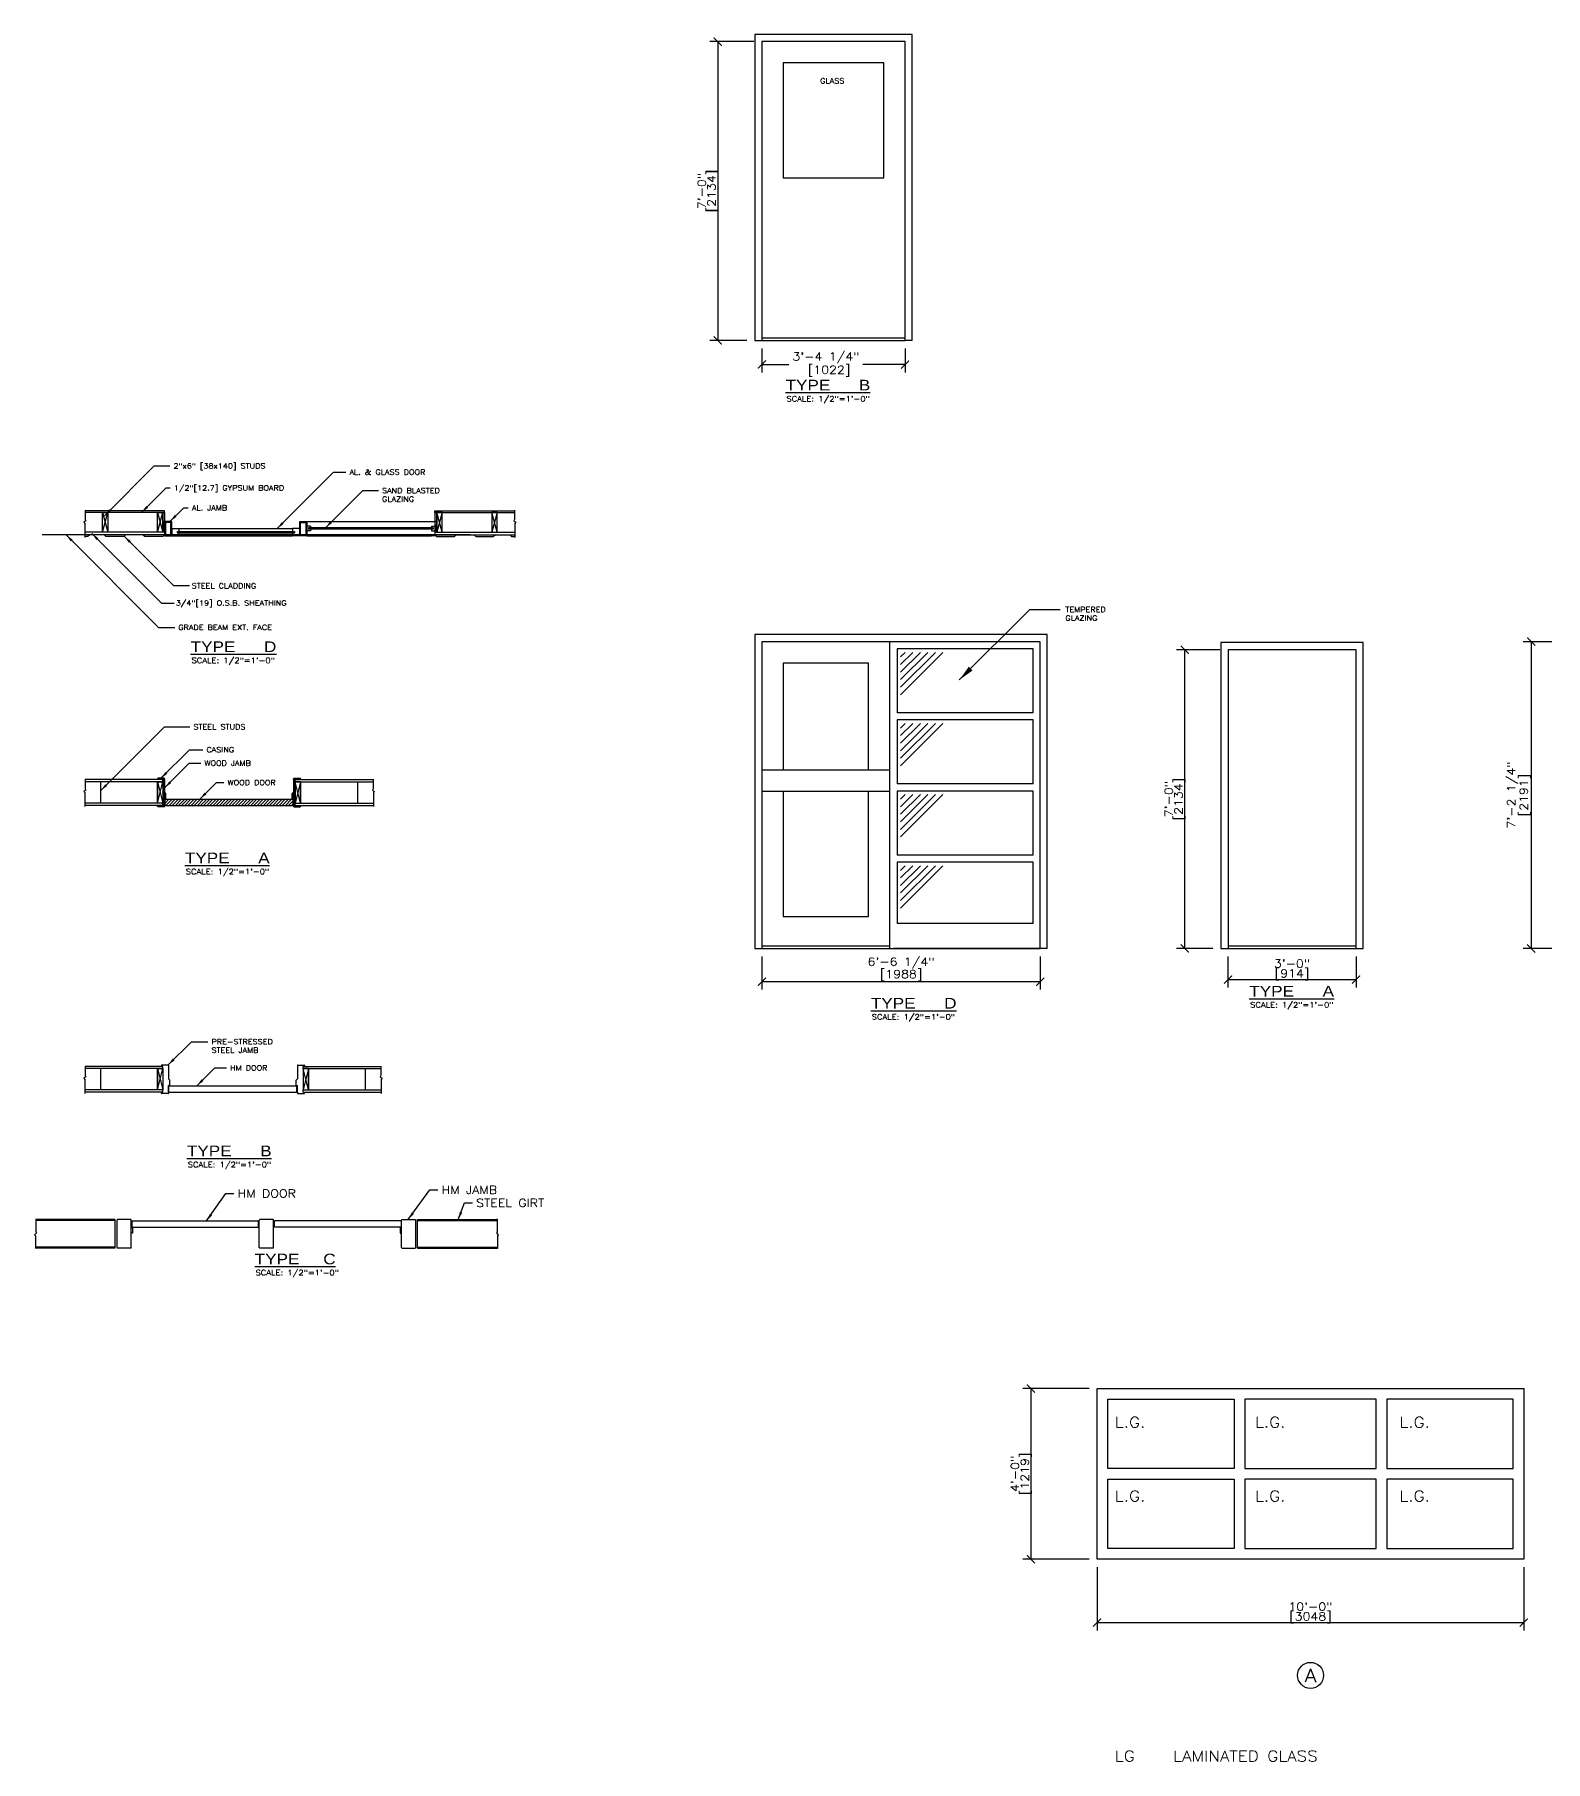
# Model space of a CAD drawing. Header units: inches. Extents: x -36 to 1350, y -371 to 143.
# Drawn here: x -36.4 to 388.5, y -342.7 to 142.9 of the extents above; entities that cross this region are included whole.
import ezdxf
from ezdxf.enums import TextEntityAlignment as Align

# ---------------------------------------------------------------- set-up
doc = ezdxf.new("R2010")
doc.units = ezdxf.units.IN
doc.header["$MEASUREMENT"] = 0
doc.layers.get('0').update_dxf_attribs({"linetype": 'CONTINUOUS'})
doc.layers.get('DEFPOINTS').update_dxf_attribs({"linetype": 'CONTINUOUS'})
for name, color, linetype in [('Arch_Detail_Annot', 5, 'CONTINUOUS'), ('Arch_Detail_Board', 131, 'CONTINUOUS'), ('Arch_Detail_Cladding', 22, 'CONTINUOUS'), ('Arch_Detail_Door', 140, 'CONTINUOUS'), ('Arch_Detail_Found', 251, 'CONTINUOUS'), ('Arch_Detail_Frame', 133, 'CONTINUOUS'), ('Arch_Detail_Girt', 133, 'CONTINUOUS'), ('Arch_Detail_Shadow', 251, 'CONTINUOUS'), ('Arch_Detail_SteelStuds', 75, 'CONTINUOUS'), ('Arch_Detail_Studs', 11, 'CONTINUOUS'), ('Arch_Detail_Text', 5, 'CONTINUOUS'), ('Arch_Detail_Window', 140, 'CONTINUOUS')]:
    doc.layers.add(name, color=color, linetype=linetype)
doc.styles.add('ROMANS-115', font='romans.shx', dxfattribs={"width": 1.15})
doc.styles.add('ROMANS-80', font='romans.shx', dxfattribs={"width": 0.8})
doc.styles.add('SANS-115', font='sanss___.ttf', dxfattribs={"width": 1.15})
doc.dimstyles.new('12-ROMANS-115', dxfattribs={"dimscale": 0.333333, "dimtxt": 0.18, "dimasz": 0.1875, "dimexe": 0.1875, "dimexo": 0.0625, "dimgap": 0.0625, "dimtad": 1, "dimdec": 4, "dimlfac": 24, "dimzin": 1, "dimdsep": 46, "dimlunit": 4, "dimtxsty": 'ROMANS-115', "dimblk": 'ARCHTICK', "dimcen": 0.0625, "dimclrd": 256, "dimclre": 256, "dimclrt": 256, "dimadec": 0, "dimazin": 0, "dimtfac": 1, "dimtdec": 4, "dimtofl": 0, "dimtmove": 0, "dimatfit": 0, "dimfxl": 1, "dimfrac": 2, "dimtolj": 1, "dimtzin": 0, "dimarcsym": 0})
doc.dimstyles.new('ROMANS-24', dxfattribs={"dimtxt": 2.25, "dimasz": 2.25, "dimexe": 2.25, "dimexo": 2.25, "dimgap": 0.03125, "dimtad": 1, "dimdec": 6, "dimlfac": -192, "dimzin": 1, "dimdsep": 46, "dimlunit": 4, "dimtxsty": 'ROMANS-115', "dimblk": 'ARCHTICK', "dimcen": 2.25, "dimclrd": 256, "dimclre": 256, "dimclrt": 256, "dimadec": 0, "dimazin": 0, "dimtfac": 1, "dimtdec": 6, "dimtofl": 0, "dimtmove": 2, "dimatfit": 0, "dimfxl": 1, "dimfrac": 2, "dimtolj": 1, "dimtzin": 0, "dimarcsym": 0})
doc.dimstyles.new('ROMANS-24$7', dxfattribs={"dimtxt": 2.25, "dimasz": 2.25, "dimexe": 2.25, "dimexo": 2.25, "dimgap": 1, "dimtad": 0, "dimdec": 6, "dimlfac": -192, "dimzin": 1, "dimdsep": 46, "dimlunit": 4, "dimtxsty": 'ROMANS-115', "dimblk": 'ARCHTICK', "dimcen": 2.25, "dimclrd": 256, "dimclre": 256, "dimclrt": 256, "dimadec": 0, "dimazin": 0, "dimtfac": 1, "dimtdec": 6, "dimtofl": 0, "dimtmove": 2, "dimatfit": 0, "dimfxl": 1, "dimfrac": 2, "dimtolj": 1, "dimtzin": 0, "dimarcsym": 0})

# ---------------------------------------------------------------- blocks, each defined once
blk = doc.blocks.new('_ArchTick')
at = {"color": 0, "linetype": 'ByBlock', "const_width": 0.15}
blk.add_lwpolyline([(-0.5, -0.5), (0.5, 0.5)], dxfattribs=at)
blk = doc.blocks.new('*D4')
at = {"layer": 'Arch_Detail_Text', "lineweight": -2}
for p, q in [((262.39, -288.07), (262.39, -305.9)), ((382.39, -288.07), (382.39, -305.9)), ((262.39, -303.65), (382.39, -303.65))]:
    blk.add_line(p, q, dxfattribs=at)
at = {"layer": 'DEFPOINTS', "color": 0}
for p in [(262.39, -285.82), (382.39, -285.82), (382.39, -303.65)]:
    blk.add_point(p, dxfattribs=at)
at = {"layer": 'Arch_Detail_Text', "lineweight": -2, "xscale": 2.25, "yscale": 2.25, "zscale": 2.25, "rotation": 180}
blk.add_blockref('_ArchTick', (262.39, -303.65), dxfattribs=at)
at = {"layer": 'Arch_Detail_Text', "lineweight": -2, "xscale": 2.25, "yscale": 2.25, "zscale": 2.25}
blk.add_blockref('_ArchTick', (382.39, -303.65), dxfattribs=at)
at = {"layer": 'Arch_Detail_Text', "char_height": 2.25, "attachment_point": 5, "style": 'ROMANS-115'}
for s, insert in [('\\A1;10\'-0"', (322.39, -299.17)), ('\\A1;[3048]', (322.39, -302.28))]:
    blk.add_mtext(s, dxfattribs=dict(at, insert=insert))
blk = doc.blocks.new('*D5')
at = {"layer": 'Arch_Detail_Text', "lineweight": -2}
for p, q in [((260.14, -237.82), (241.54, -237.82)), ((243.79, -237.82), (243.79, -285.82)), ((260.14, -285.82), (241.54, -285.82))]:
    blk.add_line(p, q, dxfattribs=at)
at = {"layer": 'DEFPOINTS', "color": 0}
for p in [(262.39, -237.82), (243.79, -285.82), (262.39, -285.82)]:
    blk.add_point(p, dxfattribs=at)
at = {"layer": 'Arch_Detail_Text', "lineweight": -2, "xscale": 2.25, "yscale": 2.25, "zscale": 2.25}
for p, rotation in [((243.79, -237.82), 90), ((243.79, -285.82), 270)]:
    blk.add_blockref('_ArchTick', p, dxfattribs=dict(at, rotation=rotation))
at = {"layer": 'Arch_Detail_Text', "char_height": 2.25, "attachment_point": 5, "rotation": 90, "style": 'ROMANS-115'}
for s, insert in [('\\A1;4\'-0"', (239.3, -261.82)), ('\\A1;[1219]', (242.42, -261.82))]:
    blk.add_mtext(s, dxfattribs=dict(at, insert=insert))
blk = doc.blocks.new('Window')
blk.add_circle((0.4356, 0.3589), 0.0609)
at = {"style": 'ROMANS-80', "width": 1.15}
blk.add_attdef('WINDOW', text='', height=0.0625, dxfattribs=at).set_placement((0.4356, 0.3589), align=Align.MIDDLE)
blk = doc.blocks.new('*D17')
at = {"layer": 'Arch_Detail_Text', "lineweight": -2}
for p, q in [((296.95, -30.08), (284.76, -30.08)), ((287.01, -30.08), (287.01, -114.08)), ((294.95, -114.08), (284.76, -114.08))]:
    blk.add_line(p, q, dxfattribs=at)
at = {"layer": 'DEFPOINTS', "color": 0}
for p in [(299.2, -30.08), (287.01, -114.08), (297.2, -114.08)]:
    blk.add_point(p, dxfattribs=at)
at = {"layer": 'Arch_Detail_Text', "lineweight": -2, "xscale": 2.25, "yscale": 2.25, "zscale": 2.25}
for p, rotation in [((287.01, -30.08), 90), ((287.01, -114.08), 270)]:
    blk.add_blockref('_ArchTick', p, dxfattribs=dict(at, rotation=rotation))
at = {"layer": 'Arch_Detail_Text', "char_height": 2.25, "attachment_point": 5, "rotation": 90, "style": 'ROMANS-115'}
for s, insert in [('\\A1;7\'-0"', (282.52, -72.08)), ('\\A1;[2134]', (285.64, -72.08))]:
    blk.add_mtext(s, dxfattribs=dict(at, insert=insert))
blk = doc.blocks.new('*D18')
at = {"layer": 'Arch_Detail_Text', "lineweight": -2}
for p, q in [((299.2, -116.33), (299.2, -125.08)), ((335.2, -116.33), (335.2, -125.08)), ((299.2, -122.83), (335.2, -122.83))]:
    blk.add_line(p, q, dxfattribs=at)
at = {"layer": 'DEFPOINTS', "color": 0}
for p in [(299.2, -114.08), (335.2, -114.08), (335.2, -122.83)]:
    blk.add_point(p, dxfattribs=at)
at = {"layer": 'Arch_Detail_Text', "lineweight": -2, "xscale": 2.25, "yscale": 2.25, "zscale": 2.25, "rotation": 180}
blk.add_blockref('_ArchTick', (299.2, -122.83), dxfattribs=at)
at = {"layer": 'Arch_Detail_Text', "lineweight": -2, "xscale": 2.25, "yscale": 2.25, "zscale": 2.25}
blk.add_blockref('_ArchTick', (335.2, -122.83), dxfattribs=at)
at = {"layer": 'Arch_Detail_Text', "char_height": 2.25, "attachment_point": 5, "style": 'ROMANS-115'}
for s, insert in [('\\A1;3\'-0"', (317.2, -118.34)), ('\\A1;[914]', (317.2, -121.46))]:
    blk.add_mtext(s, dxfattribs=dict(at, insert=insert))
blk = doc.blocks.new('*D19')
at = {"layer": 'Arch_Detail_Text', "lineweight": -2}
for p, q in [((165.89, 140.91), (153.44, 140.91)), ((155.69, 140.91), (155.69, 56.91)), ((163.89, 56.91), (153.44, 56.91))]:
    blk.add_line(p, q, dxfattribs=at)
at = {"layer": 'DEFPOINTS', "color": 0}
for p in [(168.14, 140.91), (155.69, 56.91), (166.14, 56.91)]:
    blk.add_point(p, dxfattribs=at)
at = {"layer": 'Arch_Detail_Text', "lineweight": -2, "xscale": 2.25, "yscale": 2.25, "zscale": 2.25}
for p, rotation in [((155.69, 140.91), 90), ((155.69, 56.91), 270)]:
    blk.add_blockref('_ArchTick', p, dxfattribs=dict(at, rotation=rotation))
at = {"layer": 'Arch_Detail_Text', "char_height": 2.25, "attachment_point": 5, "rotation": 90, "style": 'ROMANS-115'}
for s, insert in [('\\A1;7\'-0"', (151.2, 98.91)), ('\\A1;[2134]', (154.32, 98.91))]:
    blk.add_mtext(s, dxfattribs=dict(at, insert=insert))
blk = doc.blocks.new('*D20')
at = {"layer": 'Arch_Detail_Text', "lineweight": -2}
for p, q in [((168.14, 54.66), (168.14, 47.89)), ((208.39, 54.66), (208.39, 47.89)), ((168.14, 50.14), (175.74, 50.14)), ((208.39, 50.14), (196.51, 50.14))]:
    blk.add_line(p, q, dxfattribs=at)
at = {"layer": 'DEFPOINTS', "color": 0}
for p in [(168.14, 56.91), (208.39, 56.91), (208.39, 50.14)]:
    blk.add_point(p, dxfattribs=at)
at = {"layer": 'Arch_Detail_Text', "lineweight": -2, "xscale": 2.25, "yscale": 2.25, "zscale": 2.25, "rotation": 180}
blk.add_blockref('_ArchTick', (168.14, 50.14), dxfattribs=at)
at = {"layer": 'Arch_Detail_Text', "lineweight": -2, "xscale": 2.25, "yscale": 2.25, "zscale": 2.25}
blk.add_blockref('_ArchTick', (208.39, 50.14), dxfattribs=at)
at = {"layer": 'Arch_Detail_Text', "insert": (186.13, 50.14), "char_height": 2.25, "attachment_point": 5, "style": 'ROMANS-115'}
blk.add_mtext('\\A1;3\'-4 1/4"\\P [1022]', dxfattribs=at)
blk = doc.blocks.new('*D21')
at = {"layer": 'Arch_Detail_Text', "lineweight": -2}
for p, q in [((393.58, -27.83), (382.23, -27.83)), ((384.48, -27.83), (384.48, -114.08)), ((393.08, -114.08), (382.23, -114.08))]:
    blk.add_line(p, q, dxfattribs=at)
at = {"layer": 'DEFPOINTS', "color": 0}
for p in [(395.83, -27.83), (384.48, -114.08), (395.33, -114.08)]:
    blk.add_point(p, dxfattribs=at)
at = {"layer": 'Arch_Detail_Text', "lineweight": -2, "xscale": 2.25, "yscale": 2.25, "zscale": 2.25}
for p, rotation in [((384.48, -27.83), 90), ((384.48, -114.08), 270)]:
    blk.add_blockref('_ArchTick', p, dxfattribs=dict(at, rotation=rotation))
at = {"layer": 'Arch_Detail_Text', "char_height": 2.25, "attachment_point": 5, "rotation": 90, "style": 'ROMANS-115'}
for s, insert in [('\\A1;7\'-2 1/4"', (379.24, -70.95)), ('\\A1;[2191]', (382.73, -70.95))]:
    blk.add_mtext(s, dxfattribs=dict(at, insert=insert))
blk = doc.blocks.new('*D26')
at = {"layer": 'Arch_Detail_Text', "lineweight": -2}
for p, q in [((168.14, -116.33), (168.14, -125.67)), ((246.39, -116.33), (246.39, -125.67)), ((168.14, -123.42), (246.39, -123.42))]:
    blk.add_line(p, q, dxfattribs=at)
at = {"layer": 'DEFPOINTS', "color": 0}
for p in [(168.14, -114.08), (246.39, -114.08), (246.39, -123.42)]:
    blk.add_point(p, dxfattribs=at)
at = {"layer": 'Arch_Detail_Text', "lineweight": -2, "xscale": 2.25, "yscale": 2.25, "zscale": 2.25, "rotation": 180}
blk.add_blockref('_ArchTick', (168.14, -123.42), dxfattribs=at)
at = {"layer": 'Arch_Detail_Text', "lineweight": -2, "xscale": 2.25, "yscale": 2.25, "zscale": 2.25}
blk.add_blockref('_ArchTick', (246.39, -123.42), dxfattribs=at)
at = {"layer": 'Arch_Detail_Text', "char_height": 2.25, "attachment_point": 5, "style": 'ROMANS-115'}
for s, insert in [('\\A1;6\'-6 1/4"', (207.26, -118.18)), ('\\A1;[1988]', (207.26, -121.67))]:
    blk.add_mtext(s, dxfattribs=dict(at, insert=insert))

msp = doc.modelspace()

# ---------------------------------------------------------------- hatches: boundary and pattern name
at = {"layer": 'Arch_Detail_Door'}
h = msp.add_hatch(dxfattribs=at)
h.set_pattern_fill('LINE', color=256, scale=5, angle=45, style=0)
h.set_pattern_definition([(45, (0, -46.9669), (-0.441942, 0.441942), [])])
h.paths.add_polyline_path([(36.28292391, -72.10606796), (0.28292391, -72.10606796), (0.28292391, -73.85606796), (2.15792391, -73.85606796), (36.28292391, -73.85606796)])
at = {"layer": 'Arch_Detail_Frame'}
h = msp.add_hatch(dxfattribs=at)
h.set_pattern_fill('LINE', color=256, angle=45, style=0)
h.set_pattern_definition([(45, (0, -46.96692), (-0.08838835, 0.08838835), [])])
h.paths.add_polyline_path([(0.15792391, -66.35606796, 0.4142135624), (0.03292391, -66.23106796), (-1.71707609, -66.23106796, 0.4142135624), (-1.84207609, -66.35606796), (-1.84207609, -66.60606796), (-0.34207609, -66.60606796), (0.15792391, -66.60606796)])
h.paths.add_polyline_path([(0.15792391, -66.60606796), (-0.34207609, -66.60606796), (-0.34207609, -67.23106796), (-0.34207609, -73.23106796), (-0.34207609, -73.85606796), (0.15792391, -73.85606796), (0.15792391, -71.97277021), (0.53292391, -71.97277021), (0.53292391, -70.47277021), (0.15792391, -70.12147142)])
h.paths.add_polyline_path([(0.15792391, -73.85606796), (-0.34207609, -73.85606796), (-1.84207609, -73.85606796), (-1.84207609, -74.10606796, 0.4142135624), (-1.71707609, -74.23106796), (0.03292391, -74.23106796, 0.4142135624), (0.15792391, -74.10606796)])
h = msp.add_hatch(dxfattribs=at)
h.set_pattern_fill('LINE', color=256, angle=45, style=0)
h.set_pattern_definition([(135, (36.56585, -46.96692), (0.08838835, 0.08838835), [])])
h.paths.add_polyline_path([(36.40792391, -66.35606796, -0.4142135624), (36.53292391, -66.23106796), (38.28292391, -66.23106796, -0.4142135624), (38.40792391, -66.35606796), (38.40792391, -66.60606796), (36.90792391, -66.60606796), (36.40792391, -66.60606796)])
h.paths.add_polyline_path([(36.40792391, -66.60606796), (36.90792391, -66.60606796), (36.90792391, -67.23106796), (36.90792391, -73.23106796), (36.90792391, -73.85606796), (36.40792391, -73.85606796), (36.40792391, -71.97277021), (36.03292391, -71.97277021), (36.03292391, -70.47277021), (36.40792391, -70.12147142)])
h.paths.add_polyline_path([(36.40792391, -73.85606796), (36.90792391, -73.85606796), (38.40792391, -73.85606796), (38.40792391, -74.10606796, -0.4142135624), (38.28292391, -74.23106796), (36.53292391, -74.23106796, -0.4142135624), (36.40792391, -74.10606796)])

# ---------------------------------------------------------------- linework, layer by layer
at = {"layer": 'Arch_Detail_Board'}
for p, q in [((-22.03905048, 6.16436729), (-22.56112, 5.76142213)), ((-22.56112, 5.76142213), (-22.30008524, 5.42958491)), ((-22.30008524, 5.42958491), (-22.30008524, 1.49017701)), ((-22.22889397, 9.17460473), (-22.22889397, 6.51990714)), ((0.15792391, 8.96749041), (-22.22889397, 8.96749041)), ((0.15792391, 8.46749041), (-22.22889397, 8.46749041)), ((-22.22889397, 6.51990714), (-22.03905048, 6.16436729)), ((-0.34207609, 5.96749041), (-0.34207609, 8.46749041)), ((-0.34207609, 8.46749041), (0.15792391, 8.46749041)), ((0.15792391, 5.96749041), (-0.34207609, 5.96749041)), ((0.15792391, 8.46749041), (0.15792391, 8.96749041)), ((0.15792391, 8.46749041), (0.15792391, 5.96749041)), ((76.15792391, 8.46749041), (76.15792391, 8.96749041)), ((76.15792391, 8.96749041), (98.54474179, 8.96749041)), ((76.15792391, 8.46749041), (98.54474179, 8.46749041)), ((76.65792391, 8.46749041), (76.15792391, 8.46749041)), ((76.15792391, 8.46749041), (76.15792391, 5.96749041)), ((76.15792391, 5.96749041), (76.65792391, 5.96749041)), ((76.65792391, 5.96749041), (76.65792391, 8.46749041)), ((98.54474179, 6.51990714), (98.35489831, 6.16436729)), ((98.35489831, 6.16436729), (98.87696783, 5.76142213)), ((98.54474179, 9.17460473), (98.54474179, 6.51990714)), ((98.87696783, 5.76142213), (98.61593307, 5.42958491)), ((98.61593307, 5.42958491), (98.61593307, 1.49017701)), ((0.15792391, 2.96749041), (-22.30008524, 2.96749041)), ((0.15792391, 2.21749041), (-22.30008524, 2.21749041)), ((0.15792391, 2.96749041), (-0.34207609, 2.96749041)), ((0.15792391, 2.96749041), (0.15792391, 2.21749041)), ((76.15792391, 2.96749041), (76.15792391, 2.21749041)), ((76.15792391, 2.96749041), (98.61593307, 2.96749041)), ((76.15792391, 2.96749041), (76.65792391, 2.96749041)), ((76.15792391, 2.21749041), (98.61593307, 2.21749041)), ((-22.22889397, -66.52395363), (-22.22889397, -69.17865123)), ((-0.34207609, -66.60606796), (-22.22889397, -66.60606796)), ((-0.34207609, -67.23106796), (-22.22889397, -67.23106796)), ((-0.34207609, -67.23106796), (-0.34207609, -66.60606796)), ((36.90792391, -67.23106796), (36.90792391, -66.60606796)), ((36.90792391, -66.60606796), (58.79474179, -66.60606796)), ((36.90792391, -67.23106796), (58.79474179, -67.23106796)), ((58.79474179, -66.52395363), (58.79474179, -69.17865123)), ((-22.03905048, -69.53419108), (-22.56112, -69.93713624)), ((-22.56112, -69.93713624), (-22.30008524, -70.26897346)), ((-22.30008524, -70.26897346), (-22.30008524, -74.17391071)), ((-22.22889397, -69.17865123), (-22.03905048, -69.53419108)), ((58.79474179, -69.17865123), (58.60489831, -69.53419108)), ((58.60489831, -69.53419108), (59.12696783, -69.93713624)), ((59.12696783, -69.93713624), (58.86593307, -70.26897346)), ((58.86593307, -70.26897346), (58.86593307, -74.17391071)), ((-0.34207609, -73.23106796), (-22.30008524, -73.23106796)), ((-0.34207609, -73.85606796), (-22.30008524, -73.85606796)), ((-0.34207609, -73.85606796), (-0.34207609, -73.23106796)), ((36.90792391, -73.23106796), (58.86593307, -73.23106796)), ((36.90792391, -73.85606796), (36.90792391, -73.23106796)), ((36.90792391, -73.85606796), (58.86593307, -73.85606796)), ((-22.03905048, -150.18700036), (-22.56112, -150.58994551)), ((-22.22889397, -147.17676291), (-22.22889397, -149.83146051)), ((-0.34207609, -147.25887723), (-22.22889397, -147.25887723)), ((-0.34207609, -147.88387723), (-22.22889397, -147.88387723)), ((-22.22889397, -149.83146051), (-22.03905048, -150.18700036)), ((-0.34207609, -147.88387723), (-0.34207609, -147.25887723)), ((39.08469306, -147.88387723), (39.08469306, -147.25887723)), ((39.08469306, -147.25887723), (60.97151094, -147.25887723)), ((39.08469306, -147.88387723), (60.97151094, -147.88387723)), ((60.97151094, -149.83146051), (60.78166746, -150.18700036)), ((60.78166746, -150.18700036), (61.30373698, -150.58994551)), ((60.97151094, -147.17676291), (60.97151094, -149.83146051)), ((-22.56112, -150.58994551), (-22.30008524, -150.92178273)), ((-22.30008524, -150.92178273), (-22.30008524, -154.82671999)), ((-0.34207609, -153.88387723), (-22.30008524, -153.88387723)), ((-0.34207609, -154.50887723), (-22.30008524, -154.50887723)), ((-0.34207609, -154.50887723), (-0.34207609, -153.88387723)), ((39.08469306, -153.88387723), (61.04270222, -153.88387723)), ((39.08469306, -154.50887723), (39.08469306, -153.88387723)), ((39.08469306, -154.50887723), (61.04270222, -154.50887723)), ((61.30373698, -150.58994551), (61.04270222, -150.92178273)), ((61.04270222, -150.92178273), (61.04270222, -154.82671999))]:
    msp.add_line(p, q, dxfattribs=at)
at = {"layer": 'Arch_Detail_Cladding'}
for p, q in [((-21.42768332, 1.71749041), (-22.30008524, 1.71749041)), ((-20.92768332, 2.21749041), (-21.42768332, 1.71749041)), ((-16.84207609, 2.21749041), (-20.92768332, 2.21749041)), ((-16.84207609, 2.21749041), (-16.34207609, 1.71749041)), ((-11.34207609, 1.71749041), (-16.34207609, 1.71749041)), ((-10.84207609, 2.21749041), (-11.34207609, 1.71749041)), ((-5.84207609, 2.21749041), (-10.84207609, 2.21749041)), ((-5.84207609, 2.21749041), (-5.34207609, 1.71749041)), ((-0.34207609, 1.71749041), (-5.34207609, 1.71749041)), ((0.15792391, 2.21749041), (-0.34207609, 1.71749041)), ((76.15792391, 2.21749041), (76.65792391, 1.71749041)), ((76.65792391, 1.71749041), (81.65792391, 1.71749041)), ((82.15792391, 2.21749041), (81.65792391, 1.71749041)), ((82.15792391, 2.21749041), (87.15792391, 2.21749041)), ((87.15792391, 2.21749041), (87.65792391, 1.71749041)), ((87.65792391, 1.71749041), (92.65792391, 1.71749041)), ((93.15792391, 2.21749041), (92.65792391, 1.71749041)), ((93.15792391, 2.21749041), (97.24353115, 2.21749041)), ((97.24353115, 2.21749041), (97.74353115, 1.71749041)), ((97.74353115, 1.71749041), (98.61593307, 1.71749041))]:
    msp.add_line(p, q, dxfattribs=at)
at = {"layer": 'Arch_Detail_Door'}
for p, q in [((166.13872623, 142.90678747), (166.13872623, 56.90678747)), ((210.38872623, 142.90678747), (166.13872623, 142.90678747)), ((168.13872623, 140.90678747), (168.13872623, 57.65678747)), ((208.38872623, 140.90678747), (168.13872623, 140.90678747)), ((208.38872623, 56.90678747), (208.38872623, 140.90678747)), ((208.38872623, 56.90678747), (208.38872623, 140.90678747)), ((208.38872623, 57.65678747), (208.38872623, 140.90678747)), ((210.38872623, 56.90678747), (210.38872623, 142.90678747)), ((202.38872623, 134.90678747), (174.13872623, 134.90678747)), ((174.13872623, 134.90678747), (174.13872623, 102.65678747)), ((202.38872623, 102.65678747), (202.38872623, 134.90678747)), ((174.13872623, 102.65678747), (202.38872623, 102.65678747)), ((166.13872623, 56.90678747), (208.38872623, 56.90678747)), ((168.13872623, 57.65678747), (208.38872623, 57.65678747)), ((168.13872623, 57.65678747), (168.13872623, 56.90678747)), ((208.38872623, 56.90678747), (208.38872623, 57.65678747)), ((210.38872623, 56.90678747), (208.38872623, 56.90678747)), ((2.15792391, 3.96749041), (4.15792391, 3.96749041)), ((2.15792391, 3.96749041), (2.15792391, 1.96749041)), ((2.15792391, 1.96749041), (4.15792391, 1.96749041)), ((3.65792391, 3.15499041), (36.65792391, 3.15499041)), ((3.65792391, 3.15499041), (3.65792391, 2.77999041)), ((3.65792391, 2.77999041), (36.65792391, 2.77999041)), ((4.15792391, 3.96749041), (4.15792391, 3.15499041)), ((4.15792391, 3.96749041), (36.15792391, 3.96749041)), ((4.15792391, 2.77999041), (4.15792391, 1.96749041)), ((4.15792391, 1.96749041), (36.15792391, 1.96749041)), ((38.15792391, 3.96749041), (36.15792391, 3.96749041)), ((36.15792391, 3.96749041), (36.15792391, 3.15499041)), ((36.15792391, 2.77999041), (36.15792391, 1.96749041)), ((38.15792391, 1.96749041), (36.15792391, 1.96749041)), ((36.65792391, 3.15499041), (36.65792391, 2.77999041)), ((38.15792391, 3.96749041), (38.15792391, 1.96749041)), ((166.13872623, -25.82592251), (166.13872623, -114.07592251)), ((248.38872623, -25.82592251), (166.13872623, -25.82592251)), ((168.13872623, -27.82592251), (168.13872623, -113.32592251)), ((204.13872623, -27.82592251), (168.13872623, -27.82592251)), ((246.38872623, -27.82592251), (204.13872623, -27.82592251)), ((204.13872623, -114.07592251), (204.13872623, -27.82592251)), ((204.13872623, -113.32592251), (204.13872623, -27.82592251)), ((246.38872623, -114.07592251), (246.38872623, -27.82592251)), ((248.38872623, -114.07592251), (248.38872623, -25.82592251)), ((337.20498151, -28.07592251), (297.20498151, -28.07592251)), ((297.20498151, -28.07592251), (297.20498151, -114.07592251)), ((337.20498151, -114.07592251), (337.20498151, -28.07592251)), ((198.13872623, -33.82592251), (174.13872623, -33.82592251)), ((174.13872623, -33.82592251), (174.13872623, -63.82592251)), ((198.13872623, -63.82592251), (198.13872623, -33.82592251)), ((244.38872623, -29.82592251), (206.13872623, -29.82592251)), ((206.13872623, -29.82592251), (206.13872623, -47.82592251)), ((244.38872623, -47.82592251), (244.38872623, -29.82592251)), ((335.20498151, -30.07592251), (299.20498151, -30.07592251)), ((299.20498151, -30.07592251), (299.20498151, -113.32592251)), ((335.20498151, -113.32592251), (335.20498151, -30.07592251)), ((244.38872623, -47.82592251), (206.13872623, -47.82592251)), ((206.13872623, -49.82592251), (206.13872623, -67.82592251)), ((244.38872623, -49.82592251), (206.13872623, -49.82592251)), ((244.38872623, -67.82592251), (244.38872623, -49.82592251)), ((168.13872623, -63.82592251), (204.13872623, -63.82592251)), ((244.38872623, -67.82592251), (206.13872623, -67.82592251)), ((0.28292391, -72.10606796), (36.28292391, -72.10606796)), ((0.28292391, -73.85606796), (0.28292391, -72.10606796)), ((36.28292391, -73.85606796), (36.28292391, -72.10606796)), ((168.13872623, -69.82592251), (204.13872623, -69.82592251)), ((174.13872623, -69.82592251), (174.13872623, -105.07592251)), ((198.13872623, -105.07592251), (198.13872623, -69.82592251)), ((206.13872623, -69.82592251), (206.13872623, -87.82592251)), ((244.38872623, -69.82592251), (206.13872623, -69.82592251)), ((244.38872623, -87.82592251), (244.38872623, -69.82592251)), ((0.28292391, -73.85606796), (36.28292391, -73.85606796)), ((244.38872623, -87.82592251), (206.13872623, -87.82592251)), ((206.13872623, -89.82592251), (206.13872623, -107.07592251)), ((244.38872623, -89.82592251), (206.13872623, -89.82592251)), ((244.38872623, -107.07592251), (244.38872623, -89.82592251)), ((174.13872623, -105.07592251), (198.13872623, -105.07592251)), ((244.38872623, -107.07592251), (206.13872623, -107.07592251)), ((166.13872623, -114.07592251), (246.38872623, -114.07592251)), ((168.13872623, -113.32592251), (204.13872623, -113.32592251)), ((168.13872623, -113.32592251), (168.13872623, -114.07592251)), ((204.13872623, -114.07592251), (204.13872623, -113.32592251)), ((248.38872623, -114.07592251), (205.13872623, -114.07592251)), ((297.20498151, -114.07592251), (337.20498151, -114.07592251)), ((299.20498151, -113.32592251), (335.20498151, -113.32592251)), ((299.20498151, -113.32592251), (299.20498151, -114.07592251)), ((335.20498151, -114.07592251), (335.20498151, -113.32592251)), ((1.37130849, -152.75887723), (37.37130849, -152.75887723)), ((1.37130849, -154.50887723), (1.37130849, -152.75887723)), ((1.37130849, -154.50887723), (37.37130849, -154.50887723)), ((37.37130849, -154.50887723), (37.37130849, -152.75887723)), ((-9.0975913, -190.7223316), (26.5274087, -190.7223316)), ((-9.0975913, -190.7223316), (-9.0975913, -192.4723316)), ((-9.0975913, -192.4723316), (26.5274087, -192.4723316)), ((26.5274087, -192.4723316), (26.5274087, -190.7223316)), ((26.5274087, -192.4723316), (26.5274087, -190.7223316)), ((66.6524087, -190.7223316), (31.0274087, -190.7223316)), ((31.0274087, -192.4723316), (31.0274087, -190.7223316)), ((31.0274087, -192.4723316), (31.0274087, -190.7223316)), ((66.6524087, -192.4723316), (31.0274087, -192.4723316)), ((66.6524087, -190.7223316), (66.6524087, -192.4723316))]:
    msp.add_line(p, q, dxfattribs=at)
at = {"layer": 'Arch_Detail_Found'}
msp.add_line((86.04699283, 2.21749041), (-34.26842332, 2.21749041), dxfattribs=at)
at = {"layer": 'Arch_Detail_Frame'}
for p, q in [((40.15792391, 5.96749041), (75.15792391, 5.96749041)), ((40.15792391, 1.96749041), (40.15792391, 5.96749041)), ((40.15792391, 5.96749041), (40.15792391, 5.96749041)), ((75.15792391, 5.96749041), (76.15792391, 5.96749041)), ((76.15792391, 5.96749041), (76.15792391, 1.96749041)), ((41.15792391, 4.70115332), (40.15792391, 4.70115332)), ((41.15792391, 3.32615332), (40.15792391, 3.32615332)), ((40.15792391, 1.96749041), (75.15792391, 1.96749041)), ((40.15792391, 1.96749041), (40.15792391, 1.96749041)), ((75.65792391, 4.20115332), (40.65792391, 4.20115332)), ((40.65792391, 4.20115332), (40.65792391, 3.82615332)), ((75.65792391, 3.82615332), (40.65792391, 3.82615332)), ((41.15792391, 4.70115332), (41.15792391, 4.20115332)), ((41.15792391, 3.82615332), (41.15792391, 3.32615332)), ((75.15792391, 4.70115332), (75.15792391, 4.20115332)), ((75.15792391, 4.70115332), (76.15792391, 4.70115332)), ((75.15792391, 3.82615332), (75.15792391, 3.32615332)), ((75.15792391, 3.32615332), (76.15792391, 3.32615332)), ((76.15792391, 1.96749041), (75.15792391, 1.96749041)), ((75.65792391, 4.20115332), (75.65792391, 3.82615332)), ((-1.84207609, -66.35606796), (-1.84207609, -66.60606796)), ((0.03292391, -66.23106796), (-1.71707609, -66.23106796)), ((-0.34207609, -66.60606796), (0.15792391, -66.60606796)), ((-0.34207609, -66.60606796), (0.15792391, -66.60606796)), ((0.15792391, -66.60606796), (0.15792391, -66.35606796)), ((0.15792391, -66.60606796), (0.15792391, -70.12147142)), ((36.40792391, -66.60606796), (36.40792391, -66.35606796)), ((36.90792391, -66.60606796), (36.40792391, -66.60606796)), ((36.40792391, -66.60606796), (36.40792391, -70.12147142)), ((36.90792391, -66.60606796), (36.40792391, -66.60606796)), ((36.53292391, -66.23106796), (38.28292391, -66.23106796)), ((38.40792391, -66.35606796), (38.40792391, -66.60606796)), ((0.53292391, -70.47277021), (0.15792391, -70.12147142)), ((0.15792391, -73.85606796), (0.15792391, -71.97277021)), ((0.53292391, -71.97277021), (0.15792391, -71.97277021)), ((0.53292391, -71.97277021), (0.53292391, -70.47277021)), ((36.03292391, -70.47277021), (36.40792391, -70.12147142)), ((36.03292391, -71.97277021), (36.03292391, -70.47277021)), ((36.03292391, -71.97277021), (36.40792391, -71.97277021)), ((36.40792391, -73.85606796), (36.40792391, -71.97277021)), ((-1.84207609, -74.10606796), (-1.84207609, -73.85606796)), ((0.03292391, -74.23106796), (-1.71707609, -74.23106796)), ((-0.34207609, -73.85606796), (0.15792391, -73.85606796)), ((0.15792391, -73.85606796), (0.15792391, -74.10606796)), ((36.90792391, -73.85606796), (36.40792391, -73.85606796)), ((36.40792391, -73.85606796), (36.40792391, -74.10606796)), ((36.53292391, -74.23106796), (38.28292391, -74.23106796)), ((38.40792391, -74.10606796), (38.40792391, -73.85606796)), ((-0.75369151, -147.00887723), (-0.75369151, -147.25887723)), ((1.12130849, -146.88387723), (-0.62869151, -146.88387723)), ((1.24630849, -147.00887723), (1.24630849, -150.77428069)), ((37.49630849, -147.00887723), (37.49630849, -150.77428069)), ((37.62130849, -146.88387723), (39.37130849, -146.88387723)), ((39.49630849, -147.00887723), (39.49630849, -147.25887723)), ((-0.75369151, -154.75887723), (-0.75369151, -154.50887723)), ((1.12130849, -154.88387723), (-0.62869151, -154.88387723)), ((1.62130849, -151.12557949), (1.24630849, -150.77428069)), ((1.24630849, -154.50887723), (1.24630849, -152.62557949)), ((1.62130849, -152.62557949), (1.24630849, -152.62557949)), ((1.24630849, -154.50887723), (1.24630849, -154.75887723)), ((1.62130849, -152.62557949), (1.62130849, -151.12557949)), ((37.12130849, -151.12557949), (37.49630849, -150.77428069)), ((37.12130849, -152.62557949), (37.12130849, -151.12557949)), ((37.12130849, -152.62557949), (37.49630849, -152.62557949)), ((37.49630849, -154.50887723), (37.49630849, -152.62557949)), ((37.49630849, -154.50887723), (37.49630849, -154.75887723)), ((37.62130849, -154.88387723), (39.37130849, -154.88387723)), ((39.49630849, -154.75887723), (39.49630849, -154.50887723)), ((-13.2225913, -198.2223316), (-13.2225913, -190.4723316)), ((-9.3475913, -190.3473316), (-13.0975913, -190.3473316)), ((-9.2225913, -198.2223316), (-9.2225913, -190.4723316)), ((-8.8475913, -192.60562935), (-9.2225913, -192.60562935)), ((-8.8475913, -194.10562935), (-9.2225913, -194.10562935)), ((-8.8475913, -192.60562935), (-8.8475913, -194.10562935)), ((26.7774087, -198.2223316), (26.7774087, -190.4723316)), ((30.6524087, -190.3473316), (26.9024087, -190.3473316)), ((30.7774087, -198.2223316), (30.7774087, -190.4723316)), ((66.4024087, -192.60562935), (66.4024087, -194.10562935)), ((66.4024087, -192.60562935), (66.7774087, -192.60562935)), ((66.4024087, -194.10562935), (66.7774087, -194.10562935)), ((66.7774087, -198.2223316), (66.7774087, -190.4723316)), ((66.9024087, -190.3473316), (70.6524087, -190.3473316)), ((70.7774087, -198.2223316), (70.7774087, -190.4723316)), ((-9.3475913, -198.3473316), (-13.0975913, -198.3473316)), ((30.6524087, -198.3473316), (26.9024087, -198.3473316)), ((66.9024087, -198.3473316), (70.6524087, -198.3473316))]:
    msp.add_line(p, q, dxfattribs=at)
for points in [[(0.15792391, 1.96749041), (2.15792391, 1.96749041), (2.15792391, 5.96749041), (0.15792391, 5.96749041)], [(0.40792391, 2.21749041), (1.90792391, 2.21749041), (1.90792391, 5.71749041), (0.40792391, 5.71749041)], [(40.15792391, 1.96749041), (38.15792391, 1.96749041), (38.15792391, 5.96749041), (40.15792391, 5.96749041)], [(39.90792391, 2.21749041), (38.40792391, 2.21749041), (38.40792391, 5.71749041), (39.90792391, 5.71749041)]]:
    msp.add_lwpolyline(points, close=True, dxfattribs=at)
for centre, start, end in [((-1.71707609, -66.35606796), 90, 180), ((0.03292391, -66.35606796), 0, 90), ((36.53292391, -66.35606796), 90, 180), ((38.28292391, -66.35606796), 0, 90), ((-1.71707609, -74.10606796), 180, 270), ((0.03292391, -74.10606796), 270, 0), ((36.53292391, -74.10606796), 180, 270), ((38.28292391, -74.10606796), 270, 0), ((-0.62869151, -147.00887723), 90, 180), ((1.12130849, -147.00887723), 0, 90), ((37.62130849, -147.00887723), 90, 180), ((39.37130849, -147.00887723), 0, 90), ((-0.62869151, -154.75887723), 180, 270), ((1.12130849, -154.75887723), 270, 0), ((37.62130849, -154.75887723), 180, 270), ((39.37130849, -154.75887723), 270, 0), ((-13.0975913, -190.4723316), 90, 180), ((-9.3475913, -190.4723316), 0, 90), ((26.9024087, -190.4723316), 90, 180), ((30.6524087, -190.4723316), 0, 90), ((30.6524087, -190.4723316), 0, 90), ((66.9024087, -190.4723316), 90, 180), ((70.6524087, -190.4723316), 0, 90), ((-13.0975913, -198.2223316), 180, 270), ((-9.3475913, -198.2223316), 270, 0), ((26.9024087, -198.2223316), 180, 270), ((30.6524087, -198.2223316), 270, 0), ((66.9024087, -198.2223316), 180, 270), ((70.6524087, -198.2223316), 270, 0)]:
    msp.add_arc(centre, 0.125, start, end, dxfattribs=at)
at = {"layer": 'Arch_Detail_Girt'}
for p, q in [((-35.90935578, -194.09241403), (-36.4345061, -194.61695024)), ((-36.11133629, -190.13821818), (-36.11133629, -193.76962245)), ((-13.7225913, -190.3473316), (-36.11133629, -190.3473316)), ((-13.7225913, -190.5973316), (-36.11133629, -190.5973316)), ((-36.11133629, -193.76962245), (-35.90935578, -194.09241403)), ((-13.7225913, -198.3473316), (-13.7225913, -190.3473316)), ((71.2774087, -190.3473316), (93.66615368, -190.3473316)), ((71.2774087, -198.3473316), (71.2774087, -190.3473316)), ((71.2774087, -190.5973316), (93.66615368, -190.5973316)), ((93.66615368, -193.76962245), (93.46417318, -194.09241403)), ((93.46417318, -194.09241403), (93.9893235, -194.61695024)), ((93.66615368, -190.13821818), (93.66615368, -193.76962245)), ((-36.4345061, -194.61695024), (-36.19212916, -194.93974143)), ((-36.19212916, -194.93974143), (-36.19212916, -198.49044801)), ((-13.7225913, -198.0973316), (-36.19212916, -198.0973316)), ((-13.7225913, -198.3473316), (-36.19212916, -198.3473316)), ((71.2774087, -198.0973316), (93.74694656, -198.0973316)), ((71.2774087, -198.3473316), (93.74694656, -198.3473316)), ((93.9893235, -194.61695024), (93.74694656, -194.93974143)), ((93.74694656, -194.93974143), (93.74694656, -198.49044801))]:
    msp.add_line(p, q, dxfattribs=at)
at = {"layer": 'Arch_Detail_Shadow'}
for p, q in [((207.13872623, -42.7331987), (219.04600242, -30.82592251)), ((207.13872623, -40.61187836), (216.92468207, -30.82592251)), ((207.13872623, -38.49055801), (214.80336173, -30.82592251)), ((207.13872623, -36.36923767), (212.68204139, -30.82592251)), ((207.13872623, -34.24791733), (210.56072104, -30.82592251)), ((207.13872623, -32.12659698), (208.4394007, -30.82592251)), ((207.13872623, -62.7331987), (219.04600242, -50.82592251)), ((207.13872623, -60.61187836), (216.92468207, -50.82592251)), ((207.13872623, -58.49055801), (214.80336173, -50.82592251)), ((207.13872623, -56.36923767), (212.68204139, -50.82592251)), ((207.13872623, -54.24791733), (210.56072104, -50.82592251)), ((207.13872623, -52.12659698), (208.4394007, -50.82592251)), ((207.13872623, -82.7331987), (219.04600242, -70.82592251)), ((207.13872623, -80.61187836), (216.92468207, -70.82592251)), ((207.13872623, -78.49055801), (214.80336173, -70.82592251)), ((207.13872623, -76.36923767), (212.68204139, -70.82592251)), ((207.13872623, -74.24791733), (210.56072104, -70.82592251)), ((207.13872623, -72.12659698), (208.4394007, -70.82592251)), ((207.13872623, -102.7331987), (219.04600242, -90.82592251)), ((207.13872623, -100.61187836), (216.92468207, -90.82592251)), ((207.13872623, -98.49055801), (214.80336173, -90.82592251)), ((207.13872623, -96.36923767), (212.68204139, -90.82592251)), ((207.13872623, -94.24791733), (210.56072104, -90.82592251)), ((207.13872623, -92.12659698), (208.4394007, -90.82592251))]:
    msp.add_line(p, q, dxfattribs=at)
at = {"layer": 'Arch_Detail_SteelStuds'}
for p, q in [((-17.84207609, -67.23106796), (-19.84207609, -67.23106796)), ((-17.84207609, -67.23106796), (-17.84207609, -73.23106796)), ((-1.84207609, -67.23106796), (-3.84207609, -67.23106796)), ((-1.84207609, -67.23106796), (-1.84207609, -73.23106796)), ((38.40792391, -67.23106796), (38.40792391, -73.23106796)), ((38.40792391, -67.23106796), (40.40792391, -67.23106796)), ((54.40792391, -67.23106796), (54.40792391, -73.23106796)), ((54.40792391, -67.23106796), (56.40792391, -67.23106796)), ((-17.84207609, -73.23106796), (-19.84207609, -73.23106796)), ((-1.84207609, -73.23106796), (-3.84207609, -73.23106796)), ((38.40792391, -73.23106796), (40.40792391, -73.23106796)), ((54.40792391, -73.23106796), (56.40792391, -73.23106796)), ((-17.84207609, -147.88387723), (-19.84207609, -147.88387723)), ((-17.84207609, -147.88387723), (-17.84207609, -153.88387723)), ((-1.84207609, -147.88387723), (-3.84207609, -147.88387723)), ((-1.84207609, -147.88387723), (-1.84207609, -153.88387723)), ((40.58469306, -147.88387723), (40.58469306, -153.88387723)), ((40.58469306, -147.88387723), (42.58469306, -147.88387723)), ((56.58469306, -147.88387723), (56.58469306, -153.88387723)), ((56.58469306, -147.88387723), (58.58469306, -147.88387723)), ((-17.84207609, -153.88387723), (-19.84207609, -153.88387723)), ((-1.84207609, -153.88387723), (-3.84207609, -153.88387723)), ((40.58469306, -153.88387723), (42.58469306, -153.88387723)), ((56.58469306, -153.88387723), (58.58469306, -153.88387723))]:
    msp.add_line(p, q, dxfattribs=at)
at = {"layer": 'Arch_Detail_Studs'}
for p, q in [((-17.34207609, 8.46749041), (-15.84207609, 2.96749041)), ((-17.34207609, 2.96749041), (-15.84207609, 8.46749041)), ((-1.84207609, 8.46749041), (-0.34207609, 2.96749041)), ((-1.84207609, 2.96749041), (-0.34207609, 8.46749041)), ((-0.34207609, 5.96749041), (0.15792391, 2.96749041)), ((-0.34207609, 2.96749041), (0.15792391, 5.96749041)), ((76.65792391, 5.96749041), (76.15792391, 2.96749041)), ((76.65792391, 2.96749041), (76.15792391, 5.96749041)), ((78.15792391, 8.46749041), (76.65792391, 2.96749041)), ((78.15792391, 2.96749041), (76.65792391, 8.46749041)), ((93.65792391, 8.46749041), (92.15792391, 2.96749041)), ((93.65792391, 2.96749041), (92.15792391, 8.46749041)), ((-1.84207609, -67.23106796), (-0.34207609, -73.23106796)), ((-1.84207609, -73.23106796), (-0.34207609, -67.23106796)), ((38.40792391, -67.23106796), (36.90792391, -73.23106796)), ((38.40792391, -73.23106796), (36.90792391, -67.23106796)), ((-1.84207609, -147.88387723), (-0.34207609, -153.88387723)), ((-1.84207609, -153.88387723), (-0.34207609, -147.88387723)), ((40.58469306, -147.88387723), (39.08469306, -153.88387723)), ((40.58469306, -153.88387723), (39.08469306, -147.88387723))]:
    msp.add_line(p, q, dxfattribs=at)
for points in [[(-15.84207609, 2.96749041), (-17.34207609, 2.96749041), (-17.34207609, 8.46749041), (-15.84207609, 8.46749041)], [(-0.34207609, 2.96749041), (-1.84207609, 2.96749041), (-1.84207609, 8.46749041), (-0.34207609, 8.46749041)], [(0.15792391, 2.96749041), (-0.34207609, 2.96749041), (-0.34207609, 5.96749041), (0.15792391, 5.96749041)], [(76.15792391, 2.96749041), (76.65792391, 2.96749041), (76.65792391, 5.96749041), (76.15792391, 5.96749041)], [(76.65792391, 2.96749041), (78.15792391, 2.96749041), (78.15792391, 8.46749041), (76.65792391, 8.46749041)], [(92.15792391, 2.96749041), (93.65792391, 2.96749041), (93.65792391, 8.46749041), (92.15792391, 8.46749041)], [(-0.34207609, -73.23106796), (-1.84207609, -73.23106796), (-1.84207609, -67.23106796), (-0.34207609, -67.23106796)], [(36.90792391, -73.23106796), (38.40792391, -73.23106796), (38.40792391, -67.23106796), (36.90792391, -67.23106796)], [(-0.34207609, -153.88387723), (-1.84207609, -153.88387723), (-1.84207609, -147.88387723), (-0.34207609, -147.88387723)], [(39.08469306, -153.88387723), (40.58469306, -153.88387723), (40.58469306, -147.88387723), (39.08469306, -147.88387723)]]:
    msp.add_lwpolyline(points, close=True, dxfattribs=at)
at = {"layer": 'Arch_Detail_Window'}
for points in [[(262.39010933, -285.8197762), (262.39010933, -237.8197762), (382.39010933, -237.8197762), (382.39010933, -285.8197762)], [(265.39010933, -260.3197762), (265.39010933, -240.8197762), (300.89010933, -240.8197762), (300.89010933, -260.3197762)], [(340.89010933, -260.3197762), (340.89010933, -240.8197762), (303.89010933, -240.8197762), (303.89010933, -260.3197762)], [(379.39010933, -260.3197762), (379.39010933, -240.8197762), (343.89010933, -240.8197762), (343.89010933, -260.3197762)], [(265.39010933, -282.8197762), (265.39010933, -263.3197762), (300.89010933, -263.3197762), (300.89010933, -282.8197762)], [(340.89010933, -282.8197762), (340.89010933, -263.3197762), (303.89010933, -263.3197762), (303.89010933, -282.8197762)], [(379.39010933, -282.8197762), (379.39010933, -263.3197762), (343.89010933, -263.3197762), (343.89010933, -282.8197762)]]:
    msp.add_lwpolyline(points, close=True, dxfattribs=at)

# ---------------------------------------------------------------- block references
at = {"layer": 'Arch_Detail_Annot', "xscale": 59.99999979864057, "yscale": 59.99999979864057, "zscale": 59.99999979864057}
msp.add_blockref('Window', (296.28919956, -340.02821619), dxfattribs=at).add_auto_attribs({'WINDOW': 'A'})

# ---------------------------------------------------------------- texts
at = {"layer": 'Arch_Detail_Annot', "width": 1.15}
for s, height, style, p in [('%%UTYPE      B', 3, 'SANS-115', (174.76884869, 42.82549175)), ('SCALE: 1/2"=1\'-0"', 1.5, 'ROMANS-115', (175.01697789, 39.73727016)), ('%%UTYPE      D', 3, 'SANS-115', (7.47286172, -30.74043016)), ('SCALE: 1/2"=1\'-0"', 1.5, 'ROMANS-115', (7.72099092, -33.82865174)), ('%%UTYPE      A', 2.9999999971, 'SANS-115', (5.84467949, -90.13763507)), ('SCALE: 1/2"=1\'-0"', 1.4999999985, 'ROMANS-115', (6.09280869, -93.22585665)), ('%%UTYPE      A', 3.00000002, 'SANS-115', (305.18227252, -127.60501521)), ('%%UTYPE      D', 3, 'SANS-115', (198.75776073, -130.99669628)), ('SCALE: 1/2"=1\'-0"', 1.50000001, 'ROMANS-115', (305.43040172, -130.69323681)), ('SCALE: 1/2"=1\'-0"', 1.5, 'ROMANS-115', (199.00588993, -134.08491787)), ('%%UTYPE      B', 3.0000000135, 'SANS-115', (6.4058173, -172.52393847)), ('SCALE: 1/2"=1\'-0"', 1.5000000068, 'ROMANS-115', (6.6539465, -175.61216007)), ('%%UTYPE     C', 3.0000000453, 'SANS-115', (25.48280016, -202.91214518)), ('SCALE: 1/2"=1\'-0"', 1.5000000227, 'ROMANS-115', (25.73092936, -206.00036681)), ('L.G.', 2.99999999, 'ROMANS-115', (267.38503621, -248.79538858)), ('L.G.', 2.99999999, 'ROMANS-115', (306.77438397, -248.79538858)), ('L.G.', 2.99999999, 'ROMANS-115', (347.39464059, -248.79538858)), ('L.G.', 2.99999999, 'ROMANS-115', (267.38503621, -269.56074732)), ('L.G.', 2.99999999, 'ROMANS-115', (306.77438397, -269.56074732)), ('L.G.', 2.99999999, 'ROMANS-115', (347.39464059, -269.56074732)), ('LG    LAMINATED GLASS', 2.9999999899, 'ROMANS-115', (267.38503621, -342.7016177))]:
    msp.add_text(s, height=height, dxfattribs=dict(at, style=style)).set_placement(p)
at = {"layer": 'Arch_Detail_Annot', "attachment_point": 1, "style": 'ROMANS-115'}
for s, insert, char_height in [('GLASS', (184.49513505, 130.60424339), 1.44), ('\\A1;2"x6" [38x140] STUDS', (2.62498951, 22.30574145), 1.44), ('AL. & GLASS DOOR', (52.12208417, 20.57238467), 1.44), ('1/2"[12.7] GYPSUM BOARD', (2.7515807, 16.14081786), 1.44), ('SAND BLASTED\\PGLAZING', (61.29082439, 15.38239985), 1.44), ('AL. JAMB', (7.80223661, 10.53857227), 1.44), ('\\A1;STEEL CLADDING', (7.75631939, -11.40471788), 1.44), ('\\A1;3/4"[19] O.S.B. SHEATHING', (3.28479941, -16.22340324), 1.44), ('GRADE BEAM EXT. FACE ', (3.99270226, -23.07498467), 1.44), ('\\A1;STEEL STUDS', (8.24404359, -51.05970308), 1.4399999986), ('\\A1;CASING', (11.90713061, -57.49010556), 1.439999999), ('WOOD JAMB', (11.35162163, -61.25321222), 1.439999999), ('WOOD DOOR', (17.8412246, -66.71905026), 1.439999999), ('PRE-STRESSED\\PSTEEL JAMB', (13.32493025, -139.57756004), 1.4400000065), ('HM DOOR', (18.55674436, -146.96080526), 1.440000006), ('\\A1;HM DOOR', (20.64807955, -181.84873445), 2.25), ('\\A1;HM JAMB', (78.01126369, -180.8514648), 2.25), ('\\A1;STEEL GIRT', (87.74675963, -184.51338984), 2.25)]:
    msp.add_mtext(s, dxfattribs=dict(at, insert=insert, char_height=char_height))
at = {"layer": 'Arch_Detail_Text', "insert": (253.46778062, -18.06800211), "char_height": 1.44, "attachment_point": 1, "style": 'ROMANS-115'}
msp.add_mtext('\\A1;TEMPERED\\PGLAZING', dxfattribs=at)

# ---------------------------------------------------------------- dimensions: what is measured, and where the dimension line sits
at = {"layer": 'Arch_Detail_Text'}
for base, p1, p2, picture, middle in [((155.6859860219, 56.9067874667), (168.1387262285, 140.9067874667), (166.1387262418, 56.9067874667), '*D19', (152.5699145934, 98.9067874667)), ((287.007264781, -114.0759232582), (299.2049815038, -30.0759226977), (297.2049814905, -114.0759232582), '*D17', (283.8911933524, -72.075922978)), ((384.4795209382, -114.0759225134), (395.8317410384, -27.8259225134), (395.3317410384, -114.0759225134), '*D21', (380.9884495097, -70.9509225134)), ((243.7891102254, -285.8197761966), (262.3901093309, -237.8197761966), (262.3901093309, -285.8197761966), '*D5', (240.6730387968, -261.8197761966))]:
    dim = msp.add_linear_dim(base=base, p1=p1, p2=p2, angle=90, dimstyle='ROMANS-24', override={"dimpost": '\\X'}, dxfattribs=at)
    dim.commit()
    dim.dimension.update_dxf_attribs({"geometry": picture, "text_midpoint": middle})
dim = msp.add_linear_dim(base=(208.3887262285, 50.1368501217), p1=(168.1387262285, 56.9067874667), p2=(208.3887262285, 56.9067874667), dimstyle='ROMANS-24', override={"dimpost": '\\X'}, dxfattribs=at)
dim.commit()
dim.dimension.update_dxf_attribs({"geometry": '*D20', "text_midpoint": (186.1261426605, 50.1368501217), "dimtype": 160})
for base, p1, p2, picture, middle in [((246.3887262285, -123.4197426197), (168.1387262285, -114.0759225134), (246.3887262285, -114.0759225134), '*D26', (207.2637262285, -119.9286711911)), ((335.2049814248, -122.8283962691), (299.2049815038, -114.0759225134), (335.2049814248, -114.0759225134), '*D18', (317.2049814643, -119.7123248406)), ((382.3901093308, -303.6533652517), (262.3901093309, -285.8197761966), (382.3901093308, -285.8197761966), '*D4', (322.3901093309, -300.5372938231))]:
    dim = msp.add_linear_dim(base=base, p1=p1, p2=p2, dimstyle='ROMANS-24', override={"dimpost": '\\X'}, dxfattribs=at)
    dim.commit()
    dim.dimension.update_dxf_attribs({"geometry": picture, "text_midpoint": middle})

# ---------------------------------------------------------------- leaders
at = {"layer": 'Arch_Detail_Annot', "annotation_type": 0, "has_hookline": 1, "hookline_direction": 0}
for points, text_width in [([(-16.76405764, 7.57186142), (-2.75017762, 21.58574145), (1.62498951, 21.58574145)], 28.704), ([(31.7946536, 3.96749041), (47.67954786, 19.85238467), (51.12208417, 19.85238467)], 24.60342857), ([(-6.36940822, 8.46749041), (0.58391923, 15.42081786), (1.7515807, 15.42081786)], 34.30285714), ([(45.3844857, 4.20115332), (55.84978389, 14.66239985), (60.29082439, 14.66239985)], 17.97942857), ([(1.65792391, 5.96749041), (5.50900577, 9.81857227), (6.80223661, 9.81857227)], 11.11885714), ([(-27.56516288, 2.21749041), (-1.5526878, -23.79498467), (2.99270226, -23.79498467)], 30.04457143), ([(-17.84207609, -69.71875383), (0.09697466, -51.77970308), (7.24404359, -51.77970308)], 16.16571427), ([(-0.97207073, -66.32376726), (7.14159097, -58.21010555), (10.90713061, -58.21010555)], 8.20114285), ([(0.15792391, -68.91101228), (7.09572397, -61.97321222), (10.35162163, -61.97321222)], 14.50971427), ([(10.04271535, -72.10606796), (14.70973305, -67.43905026), (16.8412246, -67.43905026)], 15.06171427), ([(1.0974604, -146.88387723), (7.68377759, -140.29756005), (12.32493025, -140.29756005)], 18.6102858), ([(9.16395664, -152.75887723), (14.24202861, -147.68080526), (17.55674436, -147.68080526)], 11.51314291)]:
    msp.add_leader(points, dimstyle='ROMANS-24$7', dxfattribs=dict(at, text_width=text_width))
at = {"layer": 'Arch_Detail_Annot'}
for points in [[(-20.35258867, 2.63036375), (-0.69338485, -17.02884008), (2.83061336, -17.02884008)], [(-11.22530227, 1.83426423), (2.62108505, -12.01212309), (7.14610347, -12.01212309)]]:
    msp.add_leader(points, dimstyle='ROMANS-24$7', dxfattribs=at)
at = {"layer": 'Arch_Detail_Annot', "annotation_type": 0, "has_hookline": 1, "hookline_direction": 0}
for points, text_width in [([(11.89948239, -190.7223316), (17.39807955, -182.97373445), (19.64807955, -182.97373445)], 17.98928571), ([(68.64039689, -190.3473316), (74.76126369, -181.9764648), (77.01126369, -181.9764648)], 17.12678571), ([(82.71416919, -190.3473316), (84.49675963, -185.63838984), (86.74675963, -185.63838984)], 21.43928571)]:
    msp.add_leader(points, dimstyle='ROMANS-24$7', override={"dimgap": 1, "dimtad": 0}, dxfattribs=dict(at, text_width=text_width))
at = {"layer": 'Arch_Detail_Text', "annotation_type": 0, "has_hookline": 1, "hookline_direction": 0, "text_width": 12.30171429}
msp.add_leader([(223.64254688, -38.58119786), (243.43574263, -18.78800211), (251.96778062, -18.78800211)], dimstyle='12-ROMANS-115', override={"dimscale": 24, "dimgap": 0.0625, "dimtad": 0, "dimlfac": 0.041667}, dxfattribs=at)

doc.saveas('drawing.dxf')
